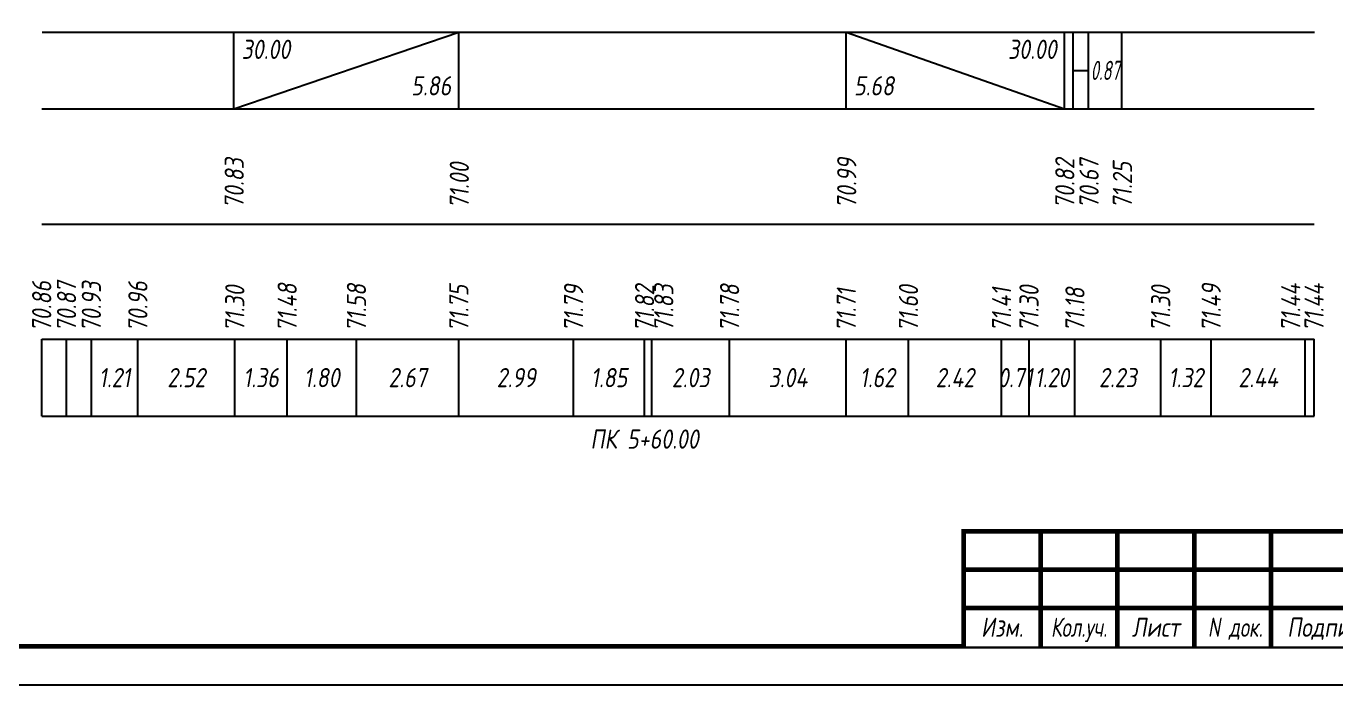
# Model space of a CAD drawing. Extents: x -717 to 1451, y -133302 to 233.
# Drawn here: x 77.9 to 248.4, y -8967.4 to -8881.7 of the extents above; entities that cross this region are included whole.
import ezdxf
from ezdxf.enums import TextEntityAlignment as Align

# ---------------------------------------------------------------- set-up
doc = ezdxf.new("R2010")
doc.units = 0
for name, color, linetype in [('Зарамочное оформление', 7, 'Continuous'), ('Код_510', 7, 'Continuous'), ('Код_516', 1, 'Continuous'), ('Подписи поперечников', 7, 'Continuous'), ('Таблица', 7, 'Continuous')]:
    doc.layers.add(name, color=color, linetype=linetype)
doc.styles.add('М', font='romand.shx', dxfattribs={"width": 0.8, "oblique": 10, "height": 2.5})

# ---------------------------------------------------------------- blocks, each defined once
blk = doc.blocks.new('Штамп')
at = {"linetype": 'Continuous'}
blk.add_wipeout([(199.95, -411.25), (384.95, -411.25), (384.95, -426.25), (199.95, -426.25)], dxfattribs=at).dxf.layer = 'Зарамочное оформление'
at = {"layer": 'Зарамочное оформление', "linetype": 'Continuous', "lineweight": -3, "const_width": 0.6, "flags": 128}
for points in [[(199.95, -426.25), (199.95, -411.25), (384.95, -411.25)], [(209.95, -411.25), (209.95, -426.25)], [(219.95, -411.25), (219.95, -426.25)], [(229.95, -411.25), (229.95, -426.25)], [(239.95, -411.25), (239.95, -426.25)], [(199.95, -416.25), (264.95, -416.25)], [(199.95, -421.25), (264.95, -421.25)]]:
    blk.add_lwpolyline(points, dxfattribs=at)
at = {"layer": 'Зарамочное оформление', "linetype": 'Continuous', "style": 'М', "oblique": 10}
for s, width, p in [('Изм.', 0.8, (204.95, -423.75)), ('Кол.уч.', 0.7, (214.95, -423.75)), ('Лист', 0.8, (224.95, -423.75)), ('N док.', 0.7, (235.28, -423.75)), ('Подпись', 0.8, (247.45, -423.75))]:
    blk.add_text(s, height=2.5, dxfattribs=dict(at, width=width)).set_placement(p, align=Align.MIDDLE_CENTER)
blk = doc.blocks.new('шифр')
blk.add_blockref('Штамп', (0, -8596))

msp = doc.modelspace()

# ---------------------------------------------------------------- linework, layer by layer
at = {"flags": 128}
msp.add_lwpolyline([(-30.054, -8967.421), (389.946, -8967.421), (389.946, -8670.421), (-30.054, -8670.421)], close=True, dxfattribs=at)
at = {"const_width": 0.6, "flags": 128}
msp.add_lwpolyline([(-10.054, -8962.421), (384.946, -8962.421), (384.946, -8675.421), (-10.054, -8675.421)], close=True, dxfattribs=at)
at = {"layer": 'Код_510'}
for p, q in [((79.946, -8932.421), (79.946, -8922.421)), ((83.181, -8932.421), (83.181, -8922.421)), ((86.411, -8932.421), (86.411, -8922.421)), ((92.463, -8932.421), (92.463, -8922.421)), ((105.077, -8932.421), (105.077, -8922.421)), ((111.9, -8932.421), (111.9, -8922.421)), ((120.914, -8932.421), (120.914, -8922.421)), ((134.24, -8932.421), (134.24, -8922.421)), ((149.173, -8932.421), (149.173, -8922.421)), ((158.409, -8932.421), (158.409, -8922.421)), ((159.347, -8932.421), (159.347, -8922.421)), ((169.479, -8932.421), (169.479, -8922.421)), ((184.663, -8932.421), (184.663, -8922.421)), ((192.752, -8932.421), (192.752, -8922.421)), ((204.872, -8932.421), (204.872, -8922.421)), ((208.442, -8932.421), (208.442, -8922.421)), ((214.421, -8932.421), (214.421, -8922.421)), ((225.581, -8932.421), (225.581, -8922.421)), ((232.157, -8932.421), (232.157, -8922.421)), ((244.381, -8932.421), (244.381, -8922.421)), ((245.543, -8932.421), (245.543, -8922.421))]:
    msp.add_line(p, q, dxfattribs=at)
at = {"layer": 'Код_516'}
for p, q in [((104.946, -8892.421), (104.946, -8882.421)), ((104.946, -8892.421), (134.24, -8882.421)), ((134.24, -8892.421), (134.24, -8882.421)), ((184.663, -8892.421), (184.663, -8882.421)), ((184.663, -8882.421), (213.051, -8892.421)), ((213.051, -8892.421), (213.051, -8882.421)), ((214.203, -8892.421), (214.203, -8882.421)), ((216.203, -8892.421), (216.203, -8882.421)), ((220.543, -8892.421), (220.543, -8882.421)), ((214.203, -8887.421), (216.203, -8887.421))]:
    msp.add_line(p, q, dxfattribs=at)
at = {"layer": 'Таблица'}
for p, q in [((80, -8882.421), (245.597, -8882.421)), ((79.946, -8892.421), (245.543, -8892.421)), ((79.946, -8907.421), (245.543, -8907.421)), ((79.946, -8922.421), (245.543, -8922.421)), ((79.946, -8932.421), (245.543, -8932.421))]:
    msp.add_line(p, q, dxfattribs=at)

# ---------------------------------------------------------------- texts
at = {"layer": 'Код_510', "style": 'М', "oblique": 10, "width": 0.8}
for s, p in [('70.86', (79.946, -8921.421)), ('70.87', (83.181, -8921.421)), ('70.93', (86.411, -8921.421)), ('70.96', (92.463, -8921.421)), ('71.30', (105.077, -8921.421)), ('71.48', (111.9, -8921.421)), ('71.58', (120.914, -8921.421)), ('71.75', (134.24, -8921.421)), ('71.79', (149.173, -8921.421)), ('71.82', (158.409, -8921.421)), ('71.83', (160.909, -8921.421)), ('71.78', (169.479, -8921.421)), ('71.71', (184.663, -8921.421)), ('71.60', (192.752, -8921.421)), ('71.41', (204.872, -8921.421)), ('71.30', (208.442, -8921.421)), ('71.18', (214.421, -8921.421)), ('71.30', (225.581, -8921.421)), ('71.49', (232.157, -8921.421)), ('71.44', (242.504, -8921.421)), ('71.44', (245.543, -8921.421))]:
    msp.add_text(s, height=2.5, rotation=90, dxfattribs=at).set_placement(p, align=Align.MIDDLE_LEFT)
for s, p in [('1.21', (89.437, -8927.421)), ('2.52', (98.77, -8927.421)), ('1.36', (108.489, -8927.421)), ('1.80', (116.407, -8927.421)), ('2.67', (127.577, -8927.421)), ('2.99', (141.706, -8927.421)), ('1.85', (153.791, -8927.421)), ('2.03', (164.413, -8927.421)), ('3.04', (177.071, -8927.421)), ('1.62', (188.707, -8927.421)), ('2.42', (198.812, -8927.421)), ('0.71', (206.657, -8927.421)), ('1.20', (211.432, -8927.421)), ('2.23', (220.001, -8927.421)), ('1.32', (228.869, -8927.421)), ('2.44', (238.269, -8927.421))]:
    msp.add_text(s, height=2.5, dxfattribs=at).set_placement(p, align=Align.MIDDLE_CENTER)
at = {"layer": 'Код_516', "style": 'М', "oblique": 10, "width": 0.8}
msp.add_text('30.00', height=2.5, dxfattribs=at).set_placement((105.946, -8883.421), align=Align.TOP_LEFT)
msp.add_text('30.00', height=2.5, dxfattribs=at).set_placement((212.051, -8883.421), align=Align.TOP_RIGHT)
at = {"layer": 'Код_516', "style": 'М', "oblique": 10, "width": 0.6}
msp.add_text('0.87', height=2.5, dxfattribs=at).set_placement((218.373, -8887.421), align=Align.MIDDLE_CENTER)
at = {"layer": 'Код_516', "style": 'М', "oblique": 10, "width": 0.8}
msp.add_text('5.86', height=2.5, dxfattribs=at).set_placement((133.24, -8891.421), align=Align.BOTTOM_RIGHT)
msp.add_text('5.68', height=2.5, dxfattribs=at).set_placement((185.663, -8891.421), align=Align.BOTTOM_LEFT)
for s, p in [('70.83', (105, -8905.371)), ('70.99', (184.717, -8905.371)), ('70.82', (213.105, -8905.371)), ('70.67', (216.257, -8905.371)), ('71.00', (134.294, -8905.371)), ('71.25', (220.597, -8905.371))]:
    msp.add_text(s, height=2.5, rotation=90, dxfattribs=at).set_placement(p, align=Align.MIDDLE_LEFT)
at = {"layer": 'Подписи поперечников', "style": 'М', "oblique": 10, "width": 0.8}
msp.add_text('ПК 5+60.00', height=2.5, dxfattribs=at).set_placement((158.409, -8937.421), align=Align.BOTTOM_CENTER)

# ---------------------------------------------------------------- next in the draw order: block references
msp.add_blockref('шифр', (0, 59.829))

doc.saveas('drawing.dxf')
